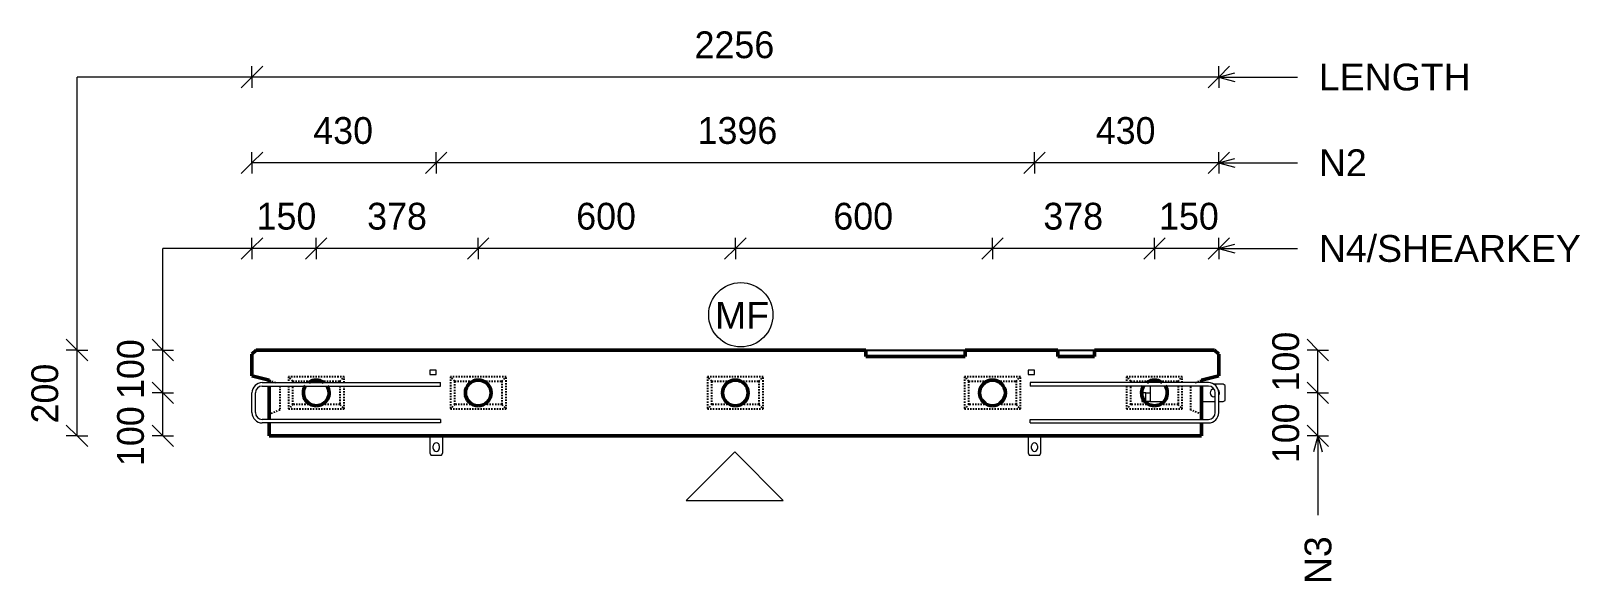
# Model space of a CAD drawing. Header units: millimetres. Extents: x 7271 to 21997, y -3310 to 18539.
# Drawn here: x 7271 to 10886, y 12575 to 13858 of the extents above; entities that cross this region are included whole.
import ezdxf

# ---------------------------------------------------------------- set-up
doc = ezdxf.new("R2010")
doc.units = ezdxf.units.MM
doc.linetypes.add('Dash', pattern=[6.36, 3.18, -3.18])
for name, color, linetype, lineweight in [('A-ANNO-DIMS', 211, 'Continuous', 9), ('A-ANNO-DIMS-25', 211, 'Continuous', 9), ('A-DETL-THIN', 151, 'Continuous', 18), ('A-GENM', 13, 'Continuous', 18), ('A-WALL', 113, 'Continuous', 25), ('A-WALL-HDLN', 110, 'Dash', 25), ('G-ANNO-TEXT', 231, 'Continuous', 9), ('S-RBAR', 171, 'Continuous', 18)]:
    doc.layers.add(name, color=color, linetype=linetype, lineweight=lineweight)
doc.styles.add('Arial', font='arial.ttf', dxfattribs={"height": 62.5})
doc.styles.add('Nirmala UI Semilight', font='NirmalaS.ttf', dxfattribs={"height": 62.5})
doc.dimstyles.new('Arrow_Filled_-_2_5_NI_UI', dxfattribs={"dimscale": 304.8, "dimtxt": 65.460247, "dimasz": 0.164042, "dimexe": 0.082021, "dimexo": 0.0625, "dimgap": 0.082021, "dimtad": 1, "dimdec": 0, "dimzin": 0, "dimdsep": 46, "dimtxsty": 'Nirmala UI Semilight', "dimblk1": 'OBLIQUE', "dimblk2": 'OBLIQUE', "dimsah": 1, "dimcen": 0.09, "dimazin": 0, "dimtfac": 1, "dimtdec": 4, "dimtix": 1, "dimtmove": 0, "dimatfit": 3, "dimfxl": 0.082021, "dimfxlon": 1, "dimtvp": 1, "dimtolj": 1, "dimtzin": 0, "dimarcsym": 2})
doc.dimstyles.new('Arrow_Filled_-_2_5_NI_UI_1', dxfattribs={"dimscale": 304.8, "dimtxt": 65.460247, "dimasz": 0.164042, "dimexe": 0.082021, "dimexo": 0.0625, "dimgap": 0.082021, "dimtad": 1, "dimdec": 0, "dimzin": 0, "dimdsep": 46, "dimtxsty": 'Nirmala UI Semilight', "dimblk1": 'OBLIQUE', "dimblk2": 'OBLIQUE', "dimsah": 1, "dimcen": 0.09, "dimazin": 0, "dimtfac": 1, "dimtdec": 4, "dimtix": 1, "dimtmove": 2, "dimatfit": 3, "dimfxl": 0.082021, "dimfxlon": 1, "dimtvp": 1, "dimtolj": 1, "dimtzin": 0, "dimarcsym": 2})

# ---------------------------------------------------------------- blocks, each defined once
blk = doc.blocks.new('RR spread anchor face based - RR-SA-2_5-200-1726821-Elevation Top')
at = {"layer": 'A-GENM'}
for p, q in [((9612.6, 13066.6), (9597.6, 13066.6)), ((9597.6, 13066.6), (9597.6, 13056.6)), ((9597.6, 13056.6), (9612.6, 13056.6)), ((9612.6, 13056.6), (9612.6, 13066.6)), ((9597.6, 12913.8), (9597.6, 12873.8)), ((9627.6, 12873.8), (9627.6, 12913.8)), ((9597.6, 12873.8), (9600.1, 12868.8)), ((9600.1, 12868.8), (9625.1, 12868.8)), ((9605.6, 12884.3), (9605.6, 12890.3)), ((9619.6, 12890.3), (9619.6, 12884.3)), ((9625.1, 12868.8), (9627.6, 12873.8))]:
    blk.add_line(p, q, dxfattribs=at)
for centre, start, end in [((9612.6, 12890.3), 0, 180), ((9612.6, 12884.3), 180, 0)]:
    blk.add_arc(centre, 7, start, end, dxfattribs=at)
blk = doc.blocks.new('RR spread anchor face based - RR-SA-3_0-200-1726827-Elevation Top')
at = {"layer": 'A-GENM'}
for p, q in [((9872.8, 13013.8), (9862.8, 13013.8)), ((9862.8, 13013.8), (9862.8, 12993.8)), ((9872.8, 12993.8), (9872.8, 13013.8)), ((9872.8, 13013.8), (9882.6, 13013.8)), ((9882.6, 13029.8), (9882.6, 13013.8)), ((9882.6, 13029.8), (9882.6, 13013.8)), ((9882.6, 13013.8), (9882.6, 12993.8)), ((9882.6, 13013.8), (9882.6, 12993.8)), ((10031.3, 13022.8), (10031.7, 13022.8)), ((10052.6, 13033.8), (10031.6, 13033.8)), ((10057.6, 13031.3), (10052.6, 13033.8)), ((10057.6, 12996.3), (10057.6, 13031.3)), ((9862.8, 12993.8), (9872.8, 12993.8)), ((9882.6, 12993.8), (9872.8, 12993.8)), ((9882.6, 12993.8), (9914.4, 12993.8)), ((10002.6, 12993.8), (10034.6, 12993.8)), ((10034.6, 13004.8), (10031.3, 13004.8)), ((10042.6, 12993.8), (10052.6, 12993.8)), ((10052.6, 12993.8), (10057.6, 12996.3))]:
    blk.add_line(p, q, dxfattribs=at)
for centre, start, end in [((10031.3, 13013.8), 90, 270), ((10035.3, 13013.8), 324.8168, 43.7744)]:
    blk.add_arc(centre, 9, start, end, dxfattribs=at)
blk = doc.blocks.new('DIMBLOCK1-Elevation Top')
at = {"layer": 'A-ANNO-DIMS-25'}
for p, q in [((7786.6, 13750.8), (7811.6, 13775.8)), ((7786.6, 13750.8), (7786.6, 13775.8)), ((10042.6, 13750.8), (10067.6, 13775.8)), ((10042.6, 13750.8), (10042.6, 13775.8)), ((7786.6, 13750.8), (7761.6, 13725.8)), ((10042.6, 13750.8), (7786.6, 13750.8)), ((7786.6, 13750.8), (7786.6, 13725.8)), ((10042.6, 13750.8), (10017.6, 13725.8)), ((10042.6, 13750.8), (10042.6, 13725.8))]:
    blk.add_line(p, q, dxfattribs=at)
at = {"layer": 'A-ANNO-DIMS-25', "color": 0, "insert": (8819.4, 13857.3), "char_height": 62.5, "width": 228.516, "attachment_point": 1, "line_spacing_factor": 1.142579, "style": 'Nirmala UI Semilight'}
blk.add_mtext('2256', dxfattribs=at)
blk = doc.blocks.new('_Oblique')
at = {"color": 0, "linetype": 'ByBlock', "lineweight": -2}
blk.add_line((-0.5, -0.5), (0.5, 0.5), dxfattribs=at)
blk = doc.blocks.new('DIMBLOCK2-Elevation Top')
at = {"layer": 'A-ANNO-DIMS-25'}
for p, q in [((9892.6, 13350.8), (9917.6, 13375.8)), ((9892.6, 13350.8), (9892.6, 13375.8)), ((10042.6, 13350.8), (10067.6, 13375.8)), ((10042.6, 13350.8), (10042.6, 13375.8)), ((9892.6, 13350.8), (9867.6, 13325.8)), ((10042.6, 13350.8), (9892.6, 13350.8)), ((9892.6, 13350.8), (9892.6, 13325.8)), ((10042.6, 13350.8), (10017.6, 13325.8)), ((10042.6, 13350.8), (10042.6, 13325.8))]:
    blk.add_line(p, q, dxfattribs=at)
at = {"layer": 'A-ANNO-DIMS-25', "color": 0, "insert": (9903.3, 13457.3), "char_height": 62.5, "width": 154.248, "attachment_point": 1, "line_spacing_factor": 1.142579, "style": 'Nirmala UI Semilight'}
blk.add_mtext('150', dxfattribs=at)
blk = doc.blocks.new('DIMBLOCK3-Elevation Top')
at = {"layer": 'A-ANNO-DIMS-25'}
for p, q in [((9514.6, 13350.8), (9539.6, 13375.8)), ((9514.6, 13350.8), (9514.6, 13375.8)), ((9892.6, 13350.8), (9917.6, 13375.8)), ((9892.6, 13350.8), (9892.6, 13375.8)), ((9514.6, 13350.8), (9489.6, 13325.8)), ((9892.6, 13350.8), (9514.6, 13350.8)), ((9514.6, 13350.8), (9514.6, 13325.8)), ((9892.6, 13350.8), (9867.6, 13325.8)), ((9892.6, 13350.8), (9892.6, 13325.8))]:
    blk.add_line(p, q, dxfattribs=at)
at = {"layer": 'A-ANNO-DIMS-25', "color": 0, "insert": (9633.3, 13457.3), "char_height": 62.5, "width": 168.53, "attachment_point": 1, "line_spacing_factor": 1.142579, "style": 'Nirmala UI Semilight'}
blk.add_mtext('378', dxfattribs=at)
blk = doc.blocks.new('DIMBLOCK4-Elevation Top')
at = {"layer": 'A-ANNO-DIMS-25'}
for p, q in [((8914.6, 13350.8), (8939.6, 13375.8)), ((8914.6, 13350.8), (8914.6, 13375.8)), ((9514.6, 13350.8), (9539.6, 13375.8)), ((9514.6, 13350.8), (9514.6, 13375.8)), ((8914.6, 13350.8), (8889.6, 13325.8)), ((9514.6, 13350.8), (8914.6, 13350.8)), ((8914.6, 13350.8), (8914.6, 13325.8)), ((9514.6, 13350.8), (9489.6, 13325.8)), ((9514.6, 13350.8), (9514.6, 13325.8))]:
    blk.add_line(p, q, dxfattribs=at)
at = {"layer": 'A-ANNO-DIMS-25', "color": 0, "insert": (9143.2, 13457.3), "char_height": 62.5, "width": 171.387, "attachment_point": 1, "line_spacing_factor": 1.142579, "style": 'Nirmala UI Semilight'}
blk.add_mtext('600', dxfattribs=at)
blk = doc.blocks.new('DIMBLOCK5-Elevation Top')
at = {"layer": 'A-ANNO-DIMS-25'}
for p, q in [((8314.6, 13350.8), (8339.6, 13375.8)), ((8314.6, 13350.8), (8314.6, 13375.8)), ((8914.6, 13350.8), (8939.6, 13375.8)), ((8914.6, 13350.8), (8914.6, 13375.8)), ((8314.6, 13350.8), (8289.6, 13325.8)), ((8914.6, 13350.8), (8314.6, 13350.8)), ((8314.6, 13350.8), (8314.6, 13325.8)), ((8914.6, 13350.8), (8889.6, 13325.8)), ((8914.6, 13350.8), (8914.6, 13325.8))]:
    blk.add_line(p, q, dxfattribs=at)
at = {"layer": 'A-ANNO-DIMS-25', "color": 0, "insert": (8543.2, 13457.3), "char_height": 62.5, "width": 171.387, "attachment_point": 1, "line_spacing_factor": 1.142579, "style": 'Nirmala UI Semilight'}
blk.add_mtext('600', dxfattribs=at)
blk = doc.blocks.new('DIMBLOCK6-Elevation Top')
at = {"layer": 'A-ANNO-DIMS-25'}
for p, q in [((7936.6, 13350.8), (7961.6, 13375.8)), ((7936.6, 13350.8), (7936.6, 13375.8)), ((8314.6, 13350.8), (8339.6, 13375.8)), ((8314.6, 13350.8), (8314.6, 13375.8)), ((7936.6, 13350.8), (7911.6, 13325.8)), ((8314.6, 13350.8), (7936.6, 13350.8)), ((7936.6, 13350.8), (7936.6, 13325.8)), ((8314.6, 13350.8), (8289.6, 13325.8)), ((8314.6, 13350.8), (8314.6, 13325.8))]:
    blk.add_line(p, q, dxfattribs=at)
at = {"layer": 'A-ANNO-DIMS-25', "color": 0, "insert": (8055.3, 13457.3), "char_height": 62.5, "width": 168.53, "attachment_point": 1, "line_spacing_factor": 1.142579, "style": 'Nirmala UI Semilight'}
blk.add_mtext('378', dxfattribs=at)
blk = doc.blocks.new('DIMBLOCK7-Elevation Top')
at = {"layer": 'A-ANNO-DIMS-25'}
for p, q in [((7786.6, 13350.8), (7811.6, 13375.8)), ((7786.6, 13350.8), (7786.6, 13375.8)), ((7936.6, 13350.8), (7961.6, 13375.8)), ((7936.6, 13350.8), (7936.6, 13375.8)), ((7786.6, 13350.8), (7761.6, 13325.8)), ((7936.6, 13350.8), (7786.6, 13350.8)), ((7786.6, 13350.8), (7786.6, 13325.8)), ((7936.6, 13350.8), (7911.6, 13325.8)), ((7936.6, 13350.8), (7936.6, 13325.8))]:
    blk.add_line(p, q, dxfattribs=at)
at = {"layer": 'A-ANNO-DIMS-25', "color": 0, "insert": (7797.3, 13457.3), "char_height": 62.5, "width": 154.248, "attachment_point": 1, "line_spacing_factor": 1.142579, "style": 'Nirmala UI Semilight'}
blk.add_mtext('150', dxfattribs=at)
blk = doc.blocks.new('DIMBLOCK8-Elevation Top')
at = {"layer": 'A-ANNO-DIMS-25'}
for p, q in [((9612.6, 13550.8), (9637.6, 13575.8)), ((9612.6, 13550.8), (9612.6, 13575.8)), ((10042.6, 13550.8), (10067.6, 13575.8)), ((10042.6, 13550.8), (10042.6, 13575.8)), ((9612.6, 13550.8), (9587.6, 13525.8)), ((10042.6, 13550.8), (9612.6, 13550.8)), ((9612.6, 13550.8), (9612.6, 13525.8)), ((10042.6, 13550.8), (10017.6, 13525.8)), ((10042.6, 13550.8), (10042.6, 13525.8))]:
    blk.add_line(p, q, dxfattribs=at)
at = {"layer": 'A-ANNO-DIMS-25', "color": 0, "insert": (9755.6, 13657.3), "char_height": 62.5, "width": 172.815, "attachment_point": 1, "line_spacing_factor": 1.142579, "style": 'Nirmala UI Semilight'}
blk.add_mtext('430', dxfattribs=at)
blk = doc.blocks.new('DIMBLOCK9-Elevation Top')
at = {"layer": 'A-ANNO-DIMS-25'}
for p, q in [((8216.6, 13550.8), (8241.6, 13575.8)), ((8216.6, 13550.8), (8216.6, 13575.8)), ((9612.6, 13550.8), (9637.6, 13575.8)), ((9612.6, 13550.8), (9612.6, 13575.8)), ((8216.6, 13550.8), (8191.6, 13525.8)), ((9612.6, 13550.8), (8216.6, 13550.8)), ((8216.6, 13550.8), (8216.6, 13525.8)), ((9612.6, 13550.8), (9587.6, 13525.8)), ((9612.6, 13550.8), (9612.6, 13525.8))]:
    blk.add_line(p, q, dxfattribs=at)
at = {"layer": 'A-ANNO-DIMS-25', "color": 0, "insert": (8826.5, 13657.3), "char_height": 62.5, "width": 211.377, "attachment_point": 1, "line_spacing_factor": 1.142579, "style": 'Nirmala UI Semilight'}
blk.add_mtext('1396', dxfattribs=at)
blk = doc.blocks.new('DIMBLOCK10-Elevation Top')
at = {"layer": 'A-ANNO-DIMS-25'}
for p, q in [((7786.6, 13550.8), (7811.6, 13575.8)), ((7786.6, 13550.8), (7786.6, 13575.8)), ((8216.6, 13550.8), (8241.6, 13575.8)), ((8216.6, 13550.8), (8216.6, 13575.8)), ((7786.6, 13550.8), (7761.6, 13525.8)), ((8216.6, 13550.8), (7786.6, 13550.8)), ((7786.6, 13550.8), (7786.6, 13525.8)), ((8216.6, 13550.8), (8191.6, 13525.8)), ((8216.6, 13550.8), (8216.6, 13525.8))]:
    blk.add_line(p, q, dxfattribs=at)
at = {"layer": 'A-ANNO-DIMS-25', "color": 0, "insert": (7929.6, 13657.3), "char_height": 62.5, "width": 172.815, "attachment_point": 1, "line_spacing_factor": 1.142579, "style": 'Nirmala UI Semilight'}
blk.add_mtext('430', dxfattribs=at)
blk = doc.blocks.new('DIMBLOCK11-Elevation Top')
at = {"layer": 'A-ANNO-DIMS-25'}
for p, q in [((7378.3, 13113.8), (7353.3, 13138.8)), ((7378.3, 13113.8), (7353.3, 13113.8)), ((7378.3, 12913.8), (7378.3, 13113.8)), ((7378.3, 13113.8), (7403.3, 13088.8)), ((7378.3, 13113.8), (7403.3, 13113.8)), ((7378.3, 12913.8), (7353.3, 12938.8)), ((7378.3, 12913.8), (7353.3, 12913.8)), ((7378.3, 12913.8), (7403.3, 12888.8)), ((7378.3, 12913.8), (7403.3, 12913.8))]:
    blk.add_line(p, q, dxfattribs=at)
at = {"layer": 'A-ANNO-DIMS-25', "color": 0, "insert": (7271.8, 12942.4), "char_height": 62.5, "width": 171.387, "attachment_point": 1, "rotation": 90, "line_spacing_factor": 1.142579, "style": 'Nirmala UI Semilight'}
blk.add_mtext('200', dxfattribs=at)
blk = doc.blocks.new('DIMBLOCK12-Elevation Top')
at = {"layer": 'A-ANNO-DIMS-25'}
for p, q in [((7578.3, 13013.8), (7553.3, 13038.8)), ((7578.3, 13013.8), (7553.3, 13013.8)), ((7578.3, 12913.8), (7578.3, 13013.8)), ((7578.3, 13013.8), (7603.3, 12988.8)), ((7578.3, 13013.8), (7603.3, 13013.8)), ((7578.3, 12913.8), (7553.3, 12938.8)), ((7578.3, 12913.8), (7553.3, 12913.8)), ((7578.3, 12913.8), (7603.3, 12888.8)), ((7578.3, 12913.8), (7603.3, 12913.8))]:
    blk.add_line(p, q, dxfattribs=at)
at = {"layer": 'A-ANNO-DIMS-25', "color": 0, "insert": (7471.8, 12843.1), "char_height": 62.5, "width": 154.248, "attachment_point": 1, "rotation": 90, "line_spacing_factor": 1.142579, "style": 'Nirmala UI Semilight'}
blk.add_mtext('100', dxfattribs=at)
blk = doc.blocks.new('DIMBLOCK13-Elevation Top')
at = {"layer": 'A-ANNO-DIMS-25'}
for p, q in [((7578.3, 13113.8), (7553.3, 13138.8)), ((7578.3, 13113.8), (7553.3, 13113.8)), ((7578.3, 13013.8), (7578.3, 13113.8)), ((7578.3, 13113.8), (7603.3, 13088.8)), ((7578.3, 13113.8), (7603.3, 13113.8)), ((7578.3, 13013.8), (7553.3, 13038.8)), ((7578.3, 13013.8), (7553.3, 13013.8)), ((7578.3, 13013.8), (7603.3, 12988.8)), ((7578.3, 13013.8), (7603.3, 13013.8))]:
    blk.add_line(p, q, dxfattribs=at)
at = {"layer": 'A-ANNO-DIMS-25', "color": 0, "insert": (7471.8, 12999.5), "char_height": 62.5, "width": 154.248, "attachment_point": 1, "rotation": 90, "line_spacing_factor": 1.142579, "style": 'Nirmala UI Semilight'}
blk.add_mtext('100', dxfattribs=at)
blk = doc.blocks.new('DIMBLOCK14-Elevation Top')
at = {"layer": 'A-ANNO-DIMS-25'}
for p, q in [((10274.1, 13013.8), (10249.1, 13038.8)), ((10274.1, 13013.8), (10249.1, 13013.8)), ((10274.1, 12913.8), (10274.1, 13013.8)), ((10274.1, 13013.8), (10299.1, 12988.8)), ((10274.1, 13013.8), (10299.1, 13013.8)), ((10274.1, 12913.8), (10249.1, 12938.8)), ((10274.1, 12913.8), (10249.1, 12913.8)), ((10274.1, 12913.8), (10299.1, 12888.8)), ((10274.1, 12913.8), (10299.1, 12913.8))]:
    blk.add_line(p, q, dxfattribs=at)
at = {"layer": 'A-ANNO-DIMS-25', "color": 0, "insert": (10167.6, 12849.8), "char_height": 62.5, "width": 154.248, "attachment_point": 1, "rotation": 90, "line_spacing_factor": 1.142579, "style": 'Nirmala UI Semilight'}
blk.add_mtext('100', dxfattribs=at)
blk = doc.blocks.new('DIMBLOCK15-Elevation Top')
at = {"layer": 'A-ANNO-DIMS-25'}
for p, q in [((10274.1, 13113.8), (10249.1, 13138.8)), ((10274.1, 13113.8), (10249.1, 13113.8)), ((10274.1, 13013.8), (10274.1, 13113.8)), ((10274.1, 13113.8), (10299.1, 13088.8)), ((10274.1, 13113.8), (10299.1, 13113.8)), ((10274.1, 13013.8), (10249.1, 13038.8)), ((10274.1, 13013.8), (10249.1, 13013.8)), ((10274.1, 13013.8), (10299.1, 12988.8)), ((10274.1, 13013.8), (10299.1, 13013.8))]:
    blk.add_line(p, q, dxfattribs=at)
at = {"layer": 'A-ANNO-DIMS-25', "color": 0, "insert": (10167.6, 13017), "char_height": 62.5, "width": 154.248, "attachment_point": 1, "rotation": 90, "line_spacing_factor": 1.142579, "style": 'Nirmala UI Semilight'}
blk.add_mtext('100', dxfattribs=at)

msp = doc.modelspace()

# ---------------------------------------------------------------- linework, layer by layer
at = {"layer": 'A-DETL-THIN'}
for p, q in [((7378.3, 13113.8), (7378.3, 13750.8)), ((7786.6, 13750.8), (7378.3, 13750.8)), ((7578.3, 13113.8), (7578.3, 13350.8)), ((7786.6, 13350.8), (7578.3, 13350.8)), ((8913, 12876), (8799.8, 12762.9)), ((9026.1, 12762.9), (8913, 12876)), ((8799.8, 12762.9), (9026.1, 12762.9))]:
    msp.add_line(p, q, dxfattribs=at)
msp.add_circle((8927.3, 13196.1), 75, dxfattribs=at)
at = {"layer": 'A-WALL', "lineweight": 50}
for p, q in [((7796.6, 13113.8), (7786.6, 13103.8)), ((7786.6, 13103.8), (7786.6, 13053.8)), ((9219, 13113.8), (7796.6, 13113.8)), ((9219, 13098.8), (9219, 13113.8)), ((9450.9, 13098.8), (9219, 13098.8)), ((9667, 13113.8), (9450.9, 13113.8)), ((9450.9, 13113.8), (9450.9, 13098.8)), ((9667, 13098.8), (9667, 13113.8)), ((9753, 13098.8), (9667, 13098.8)), ((10032.6, 13113.8), (9753, 13113.8)), ((9753, 13113.8), (9753, 13098.8)), ((10042.6, 13103.9), (10032.6, 13113.8)), ((10042.6, 13053.8), (10042.6, 13103.9)), ((7786.6, 13053.8), (7826.6, 13043.8)), ((10002.6, 13043.8), (10042.6, 13053.8)), ((7826.6, 13043.8), (7826.6, 13037.8)), ((7826.6, 13029.8), (7826.6, 12951.7)), ((10002.6, 13037.8), (10002.6, 13043.8)), ((10002.6, 12951.7), (10002.6, 13029.8)), ((7826.6, 12943.7), (7826.6, 12913.8)), ((10002.6, 12913.8), (10002.6, 12943.7)), ((7826.6, 12913.8), (10002.6, 12913.8))]:
    msp.add_line(p, q, dxfattribs=at)
at = {"layer": 'A-WALL'}
for p, q in [((9219, 13113.8), (9450.9, 13113.8)), ((9667, 13113.8), (9753, 13113.8))]:
    msp.add_line(p, q, dxfattribs=at)
at = {"layer": 'A-WALL', "lineweight": 50}
for centre, start, end in [((7936.6, 13013.8), 147.5159, 270), ((7936.6, 13013.8), 90, 126), ((7936.6, 13013.8), 54, 90), ((7936.6, 13013.8), 270, 32.4841), ((8314.6, 13013.8), 90, 270), ((8314.6, 13013.8), 270, 90), ((8914.6, 13013.8), 90, 270), ((8914.6, 13013.8), 270, 90), ((9514.6, 13013.8), 90, 270), ((9514.6, 13013.8), 270, 90), ((9892.6, 13013.8), 147.5159, 270), ((9892.6, 13013.8), 90, 126), ((9892.6, 13013.8), 54, 90), ((9892.6, 13013.8), 270, 32.4841)]:
    msp.add_arc(centre, 30, start, end, dxfattribs=at)
at = {"layer": 'A-WALL-HDLN'}
for p, q in [((8001.6, 13051.3), (7871.6, 13051.3)), ((7871.6, 13051.3), (7871.6, 13037.8)), ((7881.6, 13041.3), (7871.6, 13051.3)), ((7991.6, 13041.3), (8001.6, 13051.3)), ((8001.6, 13037.8), (8001.6, 13051.3)), ((8379.6, 13051.3), (8249.6, 13051.3)), ((8249.6, 13051.3), (8249.6, 12976.3)), ((8259.6, 13041.3), (8249.6, 13051.3)), ((8369.6, 13041.3), (8379.6, 13051.3)), ((8379.6, 12976.3), (8379.6, 13051.3)), ((8979.6, 13051.3), (8849.6, 13051.3)), ((8849.6, 13051.3), (8849.6, 12976.3)), ((8859.6, 13041.3), (8849.6, 13051.3)), ((8969.6, 13041.3), (8979.6, 13051.3)), ((8979.6, 12976.3), (8979.6, 13051.3)), ((9579.6, 13051.3), (9449.6, 13051.3)), ((9449.6, 13051.3), (9449.6, 12976.3)), ((9459.6, 13041.3), (9449.6, 13051.3)), ((9569.6, 13041.3), (9579.6, 13051.3)), ((9579.6, 12976.3), (9579.6, 13051.3)), ((9957.6, 13051.3), (9827.6, 13051.3)), ((9827.6, 13051.3), (9827.6, 13037.8)), ((9837.6, 13041.3), (9827.6, 13051.3)), ((9947.6, 13041.3), (9957.6, 13051.3)), ((9957.6, 13037.8), (9957.6, 13051.3)), ((7826.6, 13043.8), (7841.6, 13037.8)), ((7851.6, 13029.8), (7851.6, 12973.8)), ((7871.6, 13029.8), (7871.6, 12976.3)), ((7881.6, 13041.3), (7924.6, 13041.3)), ((7881.6, 13037.8), (7881.6, 13041.3)), ((7881.6, 12986.3), (7881.6, 13029.8)), ((7948.6, 13041.3), (7991.6, 13041.3)), ((7991.6, 13041.3), (7991.6, 13037.8)), ((7991.6, 13029.8), (7991.6, 12986.3)), ((8001.6, 12976.3), (8001.6, 13029.8)), ((8259.6, 13041.3), (8302.6, 13041.3)), ((8259.6, 12986.3), (8259.6, 13041.3)), ((8326.6, 13041.3), (8369.6, 13041.3)), ((8369.6, 13041.3), (8369.6, 12986.3)), ((8859.6, 13041.3), (8902.6, 13041.3)), ((8859.6, 12986.3), (8859.6, 13041.3)), ((8926.6, 13041.3), (8969.6, 13041.3)), ((8969.6, 13041.3), (8969.6, 12986.3)), ((9459.6, 13041.3), (9502.6, 13041.3)), ((9459.6, 12986.3), (9459.6, 13041.3)), ((9526.6, 13041.3), (9569.6, 13041.3)), ((9569.6, 13041.3), (9569.6, 12986.3)), ((9827.6, 13029.8), (9827.6, 12976.3)), ((9837.6, 13041.3), (9880.6, 13041.3)), ((9837.6, 13037.8), (9837.6, 13041.3)), ((9837.6, 12986.3), (9837.6, 13029.8)), ((9904.6, 13041.3), (9947.6, 13041.3)), ((9947.6, 13041.3), (9947.6, 13037.8)), ((9947.6, 13029.8), (9947.6, 12986.3)), ((9957.6, 12976.3), (9957.6, 13029.8)), ((9977.6, 12973.8), (9977.6, 13029.8)), ((9987.6, 13037.8), (10002.6, 13043.8)), ((7871.6, 12976.3), (7881.6, 12986.3)), ((7924.6, 12986.3), (7881.6, 12986.3)), ((7991.6, 12986.3), (7948.6, 12986.3)), ((7991.6, 12986.3), (8001.6, 12976.3)), ((8249.6, 12976.3), (8259.6, 12986.3)), ((8302.6, 12986.3), (8259.6, 12986.3)), ((8369.6, 12986.3), (8326.6, 12986.3)), ((8369.6, 12986.3), (8379.6, 12976.3)), ((8849.6, 12976.3), (8859.6, 12986.3)), ((8902.6, 12986.3), (8859.6, 12986.3)), ((8969.6, 12986.3), (8926.6, 12986.3)), ((8969.6, 12986.3), (8979.6, 12976.3)), ((9449.6, 12976.3), (9459.6, 12986.3)), ((9502.6, 12986.3), (9459.6, 12986.3)), ((9569.6, 12986.3), (9526.6, 12986.3)), ((9569.6, 12986.3), (9579.6, 12976.3)), ((9827.6, 12976.3), (9837.6, 12986.3)), ((9880.6, 12986.3), (9837.6, 12986.3)), ((9947.6, 12986.3), (9904.6, 12986.3)), ((9947.6, 12986.3), (9957.6, 12976.3)), ((7851.6, 12973.8), (7826.6, 12963.8)), ((7871.6, 12976.3), (8001.6, 12976.3)), ((8249.6, 12976.3), (8379.6, 12976.3)), ((8849.6, 12976.3), (8979.6, 12976.3)), ((9449.6, 12976.3), (9579.6, 12976.3)), ((9827.6, 12976.3), (9957.6, 12976.3)), ((10002.5, 12963.8), (9977.6, 12973.8))]:
    msp.add_line(p, q, dxfattribs=at)
at = {"layer": 'G-ANNO-TEXT', "color": 10}
for p, q in [((10042.4, 13750.8), (10079.9, 13760.8)), ((10042.4, 13750.8), (10079.9, 13740.7)), ((10042.4, 13750.8), (10226.3, 13750.8)), ((10042.4, 13550.8), (10079.9, 13560.8)), ((10042.4, 13550.8), (10079.9, 13540.7)), ((10042.4, 13550.8), (10226.3, 13550.8)), ((10042.4, 13350.8), (10079.9, 13360.8)), ((10042.4, 13350.8), (10079.9, 13340.7)), ((10042.4, 13350.8), (10226.3, 13350.8)), ((10274.1, 12913.9), (10264.1, 12876.4)), ((10274.1, 12913.9), (10284.2, 12876.4)), ((10274.1, 12913.9), (10274.1, 12730.1)), ((10274.1, 12730.1), (10274.1, 12728.4))]:
    msp.add_line(p, q, dxfattribs=at)
at = {"layer": 'S-RBAR'}
for p, q in [((7786.6, 12967.7), (7786.6, 13013.8)), ((7794.6, 12967.7), (7794.6, 13013.8)), ((7810.6, 13037.8), (8226.6, 13037.8)), ((7810.6, 13029.8), (8226.6, 13029.8)), ((8226.6, 13029.8), (8226.6, 13037.8)), ((10018.6, 13037.8), (9602.6, 13037.8)), ((9602.6, 13037.8), (9602.6, 13029.8)), ((10018.6, 13029.8), (9602.6, 13029.8)), ((10034.6, 12967.7), (10034.6, 13013.8)), ((10042.6, 12967.7), (10042.6, 13013.8)), ((8226.6, 12951.7), (7810.6, 12951.7)), ((8226.6, 12943.7), (7810.6, 12943.7)), ((8226.6, 12951.7), (8226.6, 12943.7)), ((9602.6, 12951.7), (10018.6, 12951.7)), ((9602.6, 12943.7), (9602.6, 12951.7)), ((9602.6, 12943.7), (10018.6, 12943.7))]:
    msp.add_line(p, q, dxfattribs=at)
for centre, radius, start, end in [((7810.6, 13013.8), 24, 90, 180), ((7810.6, 13013.8), 16, 90, 180), ((10018.6, 13013.8), 24, 0, 90), ((10018.6, 13013.8), 16, 0, 90), ((7810.6, 12967.7), 24, 180, 270), ((7810.6, 12967.7), 16, 180, 270), ((10018.6, 12967.7), 16, 270, 0), ((10018.6, 12967.7), 24, 270, 360)]:
    msp.add_arc(centre, radius, start, end, dxfattribs=at)

# ---------------------------------------------------------------- block references
at = {"layer": 'A-GENM'}
for name, p in [('RR spread anchor face based - RR-SA-2_5-200-1726821-Elevation Top', (-1396, 0)), ('RR spread anchor face based - RR-SA-2_5-200-1726821-Elevation Top', (0, 0)), ('RR spread anchor face based - RR-SA-3_0-200-1726827-Elevation Top', (0, 0))]:
    msp.add_blockref(name, p, dxfattribs=at)

# ---------------------------------------------------------------- texts
at = {"layer": 'G-ANNO-TEXT', "color": 7, "char_height": 62.5, "attachment_point": 1, "style": 'Arial'}
for s, insert, width in [('LENGTH', (10276.3, 13782), 428.903), ('N2', (10276.3, 13582), 134.283), ('N4/SHEARKEY', (10276.3, 13382), 737.552), ('MF', (8867.2, 13226.1), 150.316)]:
    msp.add_mtext(s, dxfattribs=dict(at, insert=insert, width=width))
at = {"layer": 'G-ANNO-TEXT', "color": 7, "insert": (10242.9, 12567.6), "char_height": 62.5, "width": 134.283, "attachment_point": 1, "rotation": 90, "style": 'Arial'}
msp.add_mtext('N3', dxfattribs=at)

# ---------------------------------------------------------------- dimensions: what is measured, and where the dimension line sits
at = {"layer": 'A-ANNO-DIMS'}
for base, p1, p2, override, picture, middle in [((7786.6, 13750.8), (10042.6, 13725.8), (7786.6, 13725.8), {"dimpost": '<>', "dimfxl": 2256}, 'DIMBLOCK1-Elevation Top', (8914.6, 13808.1)), ((7786.6, 13550.8), (8216.6, 13525.8), (7786.6, 13525.8), {"dimpost": '<>', "dimfxl": 429.997957}, 'DIMBLOCK10-Elevation Top', (8001.6, 13608.1)), ((8216.6, 13550.8), (9612.6, 13525.8), (8216.6, 13525.8), {"dimpost": '<>', "dimfxl": 1396.002043}, 'DIMBLOCK9-Elevation Top', (8914.6, 13608.3)), ((9612.6, 13550.8), (10042.6, 13525.8), (9612.6, 13525.8), {"dimpost": '<>', "dimfxl": 430}, 'DIMBLOCK8-Elevation Top', (9827.6, 13608.1)), ((7786.6, 13350.8), (7936.6, 13325.8), (7786.6, 13325.8), {"dimpost": '<>', "dimfxl": 150}, 'DIMBLOCK7-Elevation Top', (7861.6, 13408.2)), ((7936.6, 13350.8), (8314.6, 13325.8), (7936.6, 13325.8), {"dimpost": '<>', "dimfxl": 378}, 'DIMBLOCK6-Elevation Top', (8125.6, 13408.1)), ((8314.6, 13350.8), (8914.6, 13325.8), (8314.6, 13325.8), {"dimpost": '<>', "dimfxl": 600}, 'DIMBLOCK5-Elevation Top', (8614.6, 13408.1)), ((8914.6, 13350.8), (9514.6, 13325.8), (8914.6, 13325.8), {"dimpost": '<>', "dimfxl": 600}, 'DIMBLOCK4-Elevation Top', (9214.6, 13408.1)), ((9514.6, 13350.8), (9892.6, 13325.8), (9514.6, 13325.8), {"dimpost": '<>', "dimfxl": 378}, 'DIMBLOCK3-Elevation Top', (9703.6, 13408.1)), ((9892.6, 13350.8), (10042.6, 13325.8), (9892.6, 13325.8), {"dimpost": '<>', "dimfxl": 150}, 'DIMBLOCK2-Elevation Top', (9967.6, 13408.2))]:
    dim = msp.add_linear_dim(base=base, p1=p1, p2=p2, dimstyle='Arrow_Filled_-_2_5_NI_UI', override=override, dxfattribs=at)
    dim.commit()
    dim.dimension.update_dxf_attribs({"geometry": picture, "text_midpoint": middle})
for base, p1, p2, picture, middle in [((10274.1, 13113.8), (10249.1, 13013.8), (10249.1, 13113.8), 'DIMBLOCK15-Elevation Top', (10209.3, 13094.1)), ((7578.3, 13013.8), (7603.3, 12913.8), (7603.3, 13013.8), 'DIMBLOCK12-Elevation Top', (7513.5, 12920.2)), ((10274.1, 13013.8), (10249.1, 12913.8), (10249.1, 13013.8), 'DIMBLOCK14-Elevation Top', (10209.3, 12926.9))]:
    dim = msp.add_linear_dim(base=base, p1=p1, p2=p2, angle=90, dimstyle='Arrow_Filled_-_2_5_NI_UI_1', override={"dimpost": '<>', "dimfxl": 100}, dxfattribs=at)
    dim.commit()
    dim.dimension.update_dxf_attribs({"geometry": picture, "text_midpoint": middle, "dimtype": 160, "text_rotation": 90})
for base, p1, p2, override, picture, middle in [((7378.3, 13113.8), (7403.3, 12913.8), (7403.3, 13113.8), {"dimpost": '<>', "dimfxl": 200}, 'DIMBLOCK11-Elevation Top', (7321, 13013.8)), ((7578.3, 13113.8), (7603.3, 13013.8), (7603.3, 13113.8), {"dimpost": '<>', "dimfxl": 100}, 'DIMBLOCK13-Elevation Top', (7520.9, 13063.8))]:
    dim = msp.add_linear_dim(base=base, p1=p1, p2=p2, angle=90, dimstyle='Arrow_Filled_-_2_5_NI_UI', override=override, dxfattribs=at)
    dim.commit()
    dim.dimension.update_dxf_attribs({"geometry": picture, "text_midpoint": middle})

doc.saveas('drawing.dxf')
